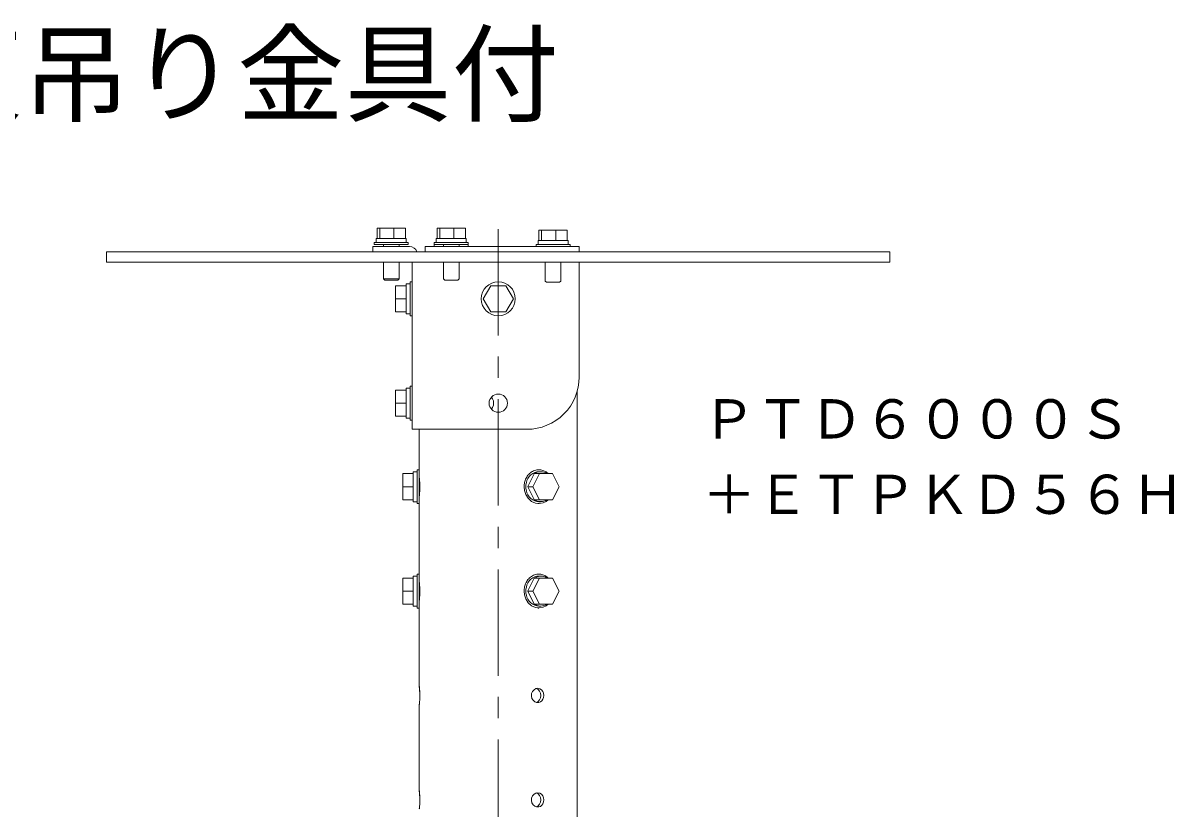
# Model space of a CAD drawing. Units: millimetres, scale not verified. Extents: x -63 to 62, y -56 to 57.
# Drawn here: x 16.42 to 59.34, y 27.47 to 56.8 of the extents above; entities that cross this region are included whole.
import ezdxf
from ezdxf.enums import TextEntityAlignment as Align

# ---------------------------------------------------------------- set-up
doc = ezdxf.new("R2010")
doc.units = ezdxf.units.MM
doc.header["$LTSCALE"] = 0.125
doc.linetypes.add('USER2', pattern=[50.8, 31.75, -6.35, 6.35, -6.35])
doc.layers.add('0-3_MOJI1', color=7, linetype='Continuous')
doc.layers.add('0-6_TOUROKU', color=7, linetype='Continuous')
doc.layers.add('0-8_S1', color=1, linetype='Continuous', lineweight=18)
doc.styles.add('ＭＳ ゴシック', font='')
doc.styles.get('ＭＳ ゴシック').set_extended_font_data('MS Gothic')

msp = doc.modelspace()

# ---------------------------------------------------------------- linework, layer by layer
at = {"layer": '0-8_S1'}
for p, q in [((29.6193, 49.15), (29.717, 49.15)), ((29.6193, 49.15), (29.6193, 48.7604)), ((29.717, 49.15), (30.2453, 49.15)), ((29.717, 48.7604), (29.717, 49.15)), ((30.2453, 49.15), (30.6761, 49.15)), ((30.6761, 48.7604), (30.6761, 49.15)), ((31.8593, 49.15), (31.9569, 49.15)), ((31.8593, 49.15), (31.8593, 48.7604)), ((31.9569, 49.15), (32.4853, 49.15)), ((31.9569, 48.7604), (31.9569, 49.15)), ((32.4853, 49.15), (32.916, 49.15)), ((32.916, 48.7604), (32.916, 49.15)), ((35.6575, 49.072), (35.7551, 49.072)), ((35.6575, 49.072), (35.6575, 48.6825)), ((35.7551, 49.072), (36.2835, 49.072)), ((35.7551, 48.6825), (35.7551, 49.072)), ((36.2835, 49.072), (36.7142, 49.072)), ((36.7142, 48.6825), (36.7142, 49.072)), ((29.7213, 48.7604), (29.717, 48.7604)), ((29.7213, 48.7604), (30.241, 48.7604)), ((29.8555, 48.4585), (29.8555, 48.5364)), ((30.2453, 48.7604), (30.241, 48.7604)), ((30.2489, 48.7604), (30.6725, 48.7604)), ((30.4399, 48.5364), (30.4399, 48.4585)), ((30.6761, 48.7604), (30.6725, 48.7604)), ((30.6761, 48.7604), (30.7077, 48.7604)), ((30.7077, 48.7604), (30.7077, 48.6143)), ((31.7546, 48.4585), (31.7546, 48.5364)), ((31.9613, 48.7604), (31.9569, 48.7604)), ((31.9613, 48.7604), (32.4809, 48.7604)), ((32.0955, 48.4585), (32.0955, 48.5364)), ((32.4853, 48.7604), (32.4809, 48.7604)), ((32.4888, 48.7604), (32.9125, 48.7604)), ((32.6798, 48.5364), (32.6798, 48.4585)), ((32.916, 48.7604), (32.9125, 48.7604)), ((32.916, 48.7604), (32.9476, 48.7604)), ((32.9476, 48.7604), (32.9476, 48.6143)), ((33.0207, 48.5364), (33.0207, 48.4585)), ((35.7594, 48.6825), (35.7551, 48.6825)), ((35.7594, 48.6825), (36.2791, 48.6825)), ((36.2835, 48.6825), (36.2791, 48.6825)), ((36.287, 48.6825), (36.7107, 48.6825)), ((36.7142, 48.6825), (36.7107, 48.6825)), ((36.7142, 48.6825), (36.7458, 48.6825)), ((36.7458, 48.6825), (36.7458, 48.5364)), ((36.8189, 48.5364), (36.8189, 48.4585)), ((21.4801, 48.2637), (19.5323, 48.2637)), ((19.5323, 48.2637), (19.5323, 47.8742)), ((46.8013, 48.2637), (21.4801, 48.2637)), ((29.466, 48.4585), (29.466, 48.2637)), ((31.7059, 48.4585), (31.4138, 48.4585)), ((31.4138, 48.4585), (31.4138, 48.2637)), ((36.8676, 48.4585), (31.7059, 48.4585)), ((37.1597, 48.4585), (36.8676, 48.4585)), ((37.1597, 48.2637), (37.1597, 48.4585)), ((48.7491, 48.2637), (46.8013, 48.2637)), ((48.7491, 47.8742), (48.7491, 48.2637)), ((19.5323, 47.8742), (21.4801, 47.8742)), ((21.4801, 47.8742), (46.8013, 47.8742)), ((29.8555, 47.2509), (29.8555, 47.8742)), ((30.4399, 47.8742), (30.4399, 47.2509)), ((30.9268, 47.8742), (30.9268, 41.6412)), ((32.0955, 47.2509), (32.0955, 47.8742)), ((32.6798, 47.8742), (32.6798, 47.2509)), ((35.8937, 47.173), (35.8937, 47.8742)), ((36.478, 47.8742), (36.478, 47.173)), ((37.1597, 47.8742), (37.1597, 43.589)), ((46.8013, 47.8742), (48.7491, 47.8742)), ((29.9042, 47.2022), (29.8555, 47.2509)), ((30.4399, 47.2509), (29.8555, 47.2509)), ((30.4399, 47.2509), (30.3912, 47.2022)), ((32.1442, 47.2022), (32.0955, 47.2509)), ((32.6798, 47.2509), (32.6311, 47.2022)), ((29.9042, 47.2022), (30.3912, 47.2022)), ((30.7028, 46.9977), (30.3133, 46.9977)), ((30.7028, 47.0707), (30.8489, 47.0707)), ((30.7028, 46.9976), (30.7028, 47.0707)), ((30.7028, 46.9977), (30.7028, 46.9937)), ((30.7028, 46.5147), (30.7028, 46.9937)), ((30.8489, 47.1437), (30.9268, 47.1437)), ((30.8489, 45.8777), (30.8489, 47.1437)), ((32.1442, 47.2022), (32.6311, 47.2022)), ((33.8595, 46.9976), (33.5784, 46.5107)), ((34.4218, 46.9977), (33.8595, 46.9976)), ((34.7029, 46.5107), (34.4218, 46.9977)), ((35.9424, 47.1243), (35.8937, 47.173)), ((35.9424, 47.1243), (36.4293, 47.1243)), ((36.478, 47.173), (36.4293, 47.1243)), ((30.7028, 46.5107), (30.7028, 46.5067)), ((30.7028, 46.0278), (30.7028, 46.5067)), ((33.5784, 46.5107), (33.8595, 46.0237)), ((34.4218, 46.0238), (34.7029, 46.5107)), ((30.7028, 46.0278), (30.7028, 46.0238)), ((33.8595, 46.0237), (34.4218, 46.0238)), ((30.9268, 45.8777), (30.8489, 45.8777)), ((30.7028, 43.1021), (30.3133, 43.1021)), ((30.7028, 43.1751), (30.8489, 43.1751)), ((30.7028, 43.1021), (30.7028, 43.1751)), ((30.7028, 43.1021), (30.7028, 43.0981)), ((30.7028, 42.6191), (30.7028, 43.0981)), ((30.8489, 43.2482), (30.9268, 43.2482)), ((30.8489, 41.9821), (30.8489, 43.2482)), ((37.0867, 43.0606), (37.0867, 26.8381)), ((30.7028, 42.6151), (30.7028, 42.6111)), ((30.7028, 42.1322), (30.7028, 42.6111)), ((30.7028, 42.1322), (30.7028, 42.1282)), ((30.9268, 41.9821), (30.8489, 41.9821)), ((35.2119, 41.6412), (30.9268, 41.6412)), ((31.1946, 39.8395), (31.1946, 41.6412)), ((30.9686, 39.9856), (30.5791, 39.9856)), ((30.9686, 40.0587), (31.1147, 40.0587)), ((30.9686, 39.9856), (30.9686, 40.0587)), ((30.9686, 39.9856), (30.9686, 39.9816)), ((30.9686, 39.5026), (30.9686, 39.9816)), ((31.1147, 40.1317), (31.1926, 40.1317)), ((31.1147, 38.8656), (31.1147, 40.1317)), ((31.1926, 40.1317), (31.1926, 38.8656)), ((35.2417, 39.5027), (35.4812, 39.9816)), ((35.678, 39.9856), (35.4345, 39.4987)), ((35.4812, 39.9816), (35.4832, 39.9856)), ((35.4832, 39.9856), (35.678, 39.9856)), ((35.6147, 40.1317), (35.6536, 40.1317)), ((35.6536, 40.0587), (35.7267, 40.0587)), ((36.1649, 39.9856), (35.678, 39.9856)), ((36.4084, 39.4987), (36.1649, 39.9856)), ((30.9686, 39.4987), (30.9686, 39.4947)), ((30.9686, 39.0157), (30.9686, 39.4947)), ((31.1926, 39.7908), (31.1999, 39.7908)), ((35.2397, 39.4987), (35.2417, 39.5027)), ((35.2417, 39.4947), (35.2397, 39.4987)), ((35.2397, 39.4987), (35.4345, 39.4987)), ((35.4812, 39.0157), (35.2417, 39.4947)), ((35.4345, 39.4987), (35.678, 39.0117)), ((36.1649, 39.0117), (36.4084, 39.4987)), ((31.1999, 39.2065), (31.1926, 39.2065)), ((31.1946, 35.944), (31.1946, 39.1578)), ((30.9686, 39.0157), (30.9686, 39.0117)), ((30.9686, 38.9387), (30.9686, 39.0117)), ((31.1147, 38.9387), (30.9686, 38.9387)), ((31.1926, 38.8656), (31.1147, 38.8656)), ((35.4832, 39.0117), (35.4812, 39.0157)), ((35.678, 39.0117), (35.4832, 39.0117)), ((35.6536, 38.8656), (35.6147, 38.8656)), ((35.7267, 38.9387), (35.6536, 38.9387)), ((35.678, 39.0117), (36.1649, 39.0117)), ((30.9686, 36.0901), (30.5791, 36.0901)), ((30.9686, 36.1631), (31.1147, 36.1631)), ((30.9686, 36.09), (30.9686, 36.1631)), ((30.9686, 36.0901), (30.9686, 36.0861)), ((30.9686, 35.6071), (30.9686, 36.0861)), ((31.1147, 36.2361), (31.1926, 36.2361)), ((31.1147, 34.9701), (31.1147, 36.2361)), ((31.1926, 36.2361), (31.1926, 34.9701)), ((35.2417, 35.6071), (35.4812, 36.0861)), ((35.4812, 36.0861), (35.4832, 36.09)), ((35.4832, 36.09), (35.678, 36.09)), ((35.6147, 36.2361), (35.6536, 36.2361)), ((35.6536, 36.1631), (35.7267, 36.1631)), ((36.1649, 36.0901), (35.678, 36.09)), ((36.4084, 35.6031), (36.1649, 36.0901)), ((31.1926, 35.8953), (31.1999, 35.8953)), ((30.9686, 35.6031), (30.9686, 35.5991)), ((30.9686, 35.1202), (30.9686, 35.5991)), ((31.1999, 35.3109), (31.1926, 35.3109)), ((31.1946, 32.0484), (31.1946, 35.2623)), ((35.2397, 35.6031), (35.2417, 35.6071)), ((35.2417, 35.5991), (35.2397, 35.6031)), ((35.2397, 35.6031), (35.4345, 35.6031)), ((35.4812, 35.1202), (35.2417, 35.5991)), ((36.1649, 35.1162), (36.4084, 35.6031)), ((30.9686, 35.1202), (30.9686, 35.1162)), ((30.9686, 35.0431), (30.9686, 35.1162)), ((31.1147, 35.0431), (30.9686, 35.0431)), ((31.1926, 34.9701), (31.1147, 34.9701)), ((35.4832, 35.1161), (35.4812, 35.1202)), ((35.678, 35.1161), (35.4832, 35.1161)), ((35.6536, 34.9701), (35.6147, 34.9701)), ((35.7267, 35.0431), (35.6536, 35.0431)), ((35.678, 35.1161), (36.1649, 35.1162)), ((31.1946, 28.1528), (31.1946, 31.3667))]:
    msp.add_line(p, q, dxfattribs=at)
at = {"layer": '0-8_S1', "linetype": 'USER2'}
msp.add_line((34.1407, 49.1133), (34.1407, 24.5261), dxfattribs=at)
at = {"layer": '0-8_S1'}
for points in [[(30.2489, 48.7604), (30.2453, 48.7604), (30.2453, 49.15)], [(32.4888, 48.7604), (32.4853, 48.7604), (32.4853, 49.15)], [(36.287, 48.6825), (36.2835, 48.6825), (36.2835, 49.072)], [(29.5877, 48.6143), (29.5877, 48.7604), (29.7162, 48.7604)], [(31.8277, 48.6143), (31.8277, 48.7604), (31.9561, 48.7604)], [(35.5528, 48.4585), (35.5528, 48.5364), (36.8189, 48.5364)], [(35.6259, 48.5364), (35.6259, 48.6825), (35.7543, 48.6825)], [(30.8294, 48.4585), (29.7581, 48.4585), (29.466, 48.4585)], [(30.7028, 46.0238), (30.3133, 46.0238), (30.3133, 46.5107), (30.3133, 46.9977)], [(30.7028, 46.5147), (30.7028, 46.5107), (30.3133, 46.5107)], [(30.7028, 46.5147), (30.7028, 46.5147), (30.7028, 46.5147)], [(30.8489, 45.9507), (30.7028, 45.9507), (30.7028, 46.0238)], [(30.7028, 42.1282), (30.3133, 42.1282), (30.3133, 42.6151), (30.3133, 43.1021)], [(30.7028, 42.6191), (30.7028, 42.6151), (30.3133, 42.6151)], [(33.8839, 42.3909), (33.9298, 42.4584), (33.9584, 42.5344), (33.9682, 42.6151), (33.9583, 42.6966), (33.9296, 42.7724), (33.8839, 42.8393)], [(30.8489, 42.0551), (30.7028, 42.0551), (30.7028, 42.1282)], [(30.9686, 39.0117), (30.5791, 39.0117), (30.5791, 39.4987), (30.5791, 39.9856)], [(36.004, 39.9856), (35.9852, 40.0029), (35.9661, 40.0188), (35.947, 40.0335), (35.9278, 40.0469), (35.8991, 40.0646), (35.8685, 40.0805), (35.8361, 40.0946), (35.8022, 40.1066), (35.767, 40.1164), (35.7305, 40.1237), (35.6931, 40.1283), (35.6548, 40.1302), (35.6159, 40.1289), (35.5765, 40.1245), (35.5369, 40.1166), (35.4972, 40.1051), (35.4577, 40.0897), (35.4184, 40.0704), (35.3795, 40.0469), (35.3426, 40.0199), (35.3086, 39.9903), (35.2774, 39.9584), (35.2489, 39.9244), (35.2232, 39.8887), (35.2002, 39.8515), (35.1798, 39.8132), (35.162, 39.7739), (35.1467, 39.7341), (35.1339, 39.694), (35.1235, 39.6538), (35.1155, 39.6139), (35.1099, 39.5745), (35.1065, 39.536), (35.1054, 39.4987), (35.1213, 39.3536), (35.1705, 39.2037), (35.2558, 39.0643), (35.3795, 38.9505), (35.527, 38.8833)], [(35.6536, 38.9387), (35.5754, 38.9464), (35.4981, 38.9692), (35.4241, 39.0064), (35.3558, 39.0572), (35.2956, 39.121), (35.2472, 39.1934), (35.2114, 39.27), (35.187, 39.3481), (35.1731, 39.4252), (35.1687, 39.4987), (35.1731, 39.5721), (35.187, 39.6493), (35.2114, 39.7274), (35.2473, 39.804), (35.2956, 39.8764), (35.3558, 39.9401), (35.4241, 39.9909), (35.498, 40.0281), (35.5754, 40.0509), (35.6536, 40.0587)], [(35.9662, 39.9856), (35.8858, 40.0268), (35.7935, 40.0518), (35.6935, 40.0562), (35.5899, 40.0356), (35.4872, 39.9856)], [(30.9686, 39.5026), (30.9686, 39.4987), (30.5791, 39.4987)], [(31.2024, 39.2328), (31.1983, 39.1896), (31.1956, 39.1643), (31.1948, 39.1581), (31.1962, 39.172), (31.1999, 39.2073), (31.2046, 39.2618), (31.2093, 39.3314), (31.213, 39.4117), (31.2144, 39.4987), (31.2115, 39.6276), (31.2049, 39.7367), (31.1981, 39.8119), (31.1946, 39.8395)], [(35.4872, 39.0117), (35.59, 38.9617), (35.6935, 38.9411), (35.7935, 38.9455), (35.8858, 38.9705), (35.9662, 39.0117)], [(35.527, 38.8833), (35.674, 38.8677), (35.8109, 38.8935), (35.9278, 38.9505), (36.0039, 39.0117)], [(30.9686, 35.1162), (30.5791, 35.1162), (30.5791, 35.6031), (30.5791, 36.0901)], [(36.004, 36.09), (35.9852, 36.1073), (35.9661, 36.1232), (35.947, 36.1379), (35.9278, 36.1513), (35.8991, 36.169), (35.8685, 36.185), (35.8361, 36.199), (35.8022, 36.2111), (35.767, 36.2208), (35.7305, 36.2281), (35.6931, 36.2328), (35.6548, 36.2346), (35.6159, 36.2333), (35.5765, 36.2289), (35.5369, 36.221), (35.4972, 36.2095), (35.4577, 36.1942), (35.4184, 36.1748), (35.3795, 36.1513), (35.3426, 36.1243), (35.3086, 36.0947), (35.2774, 36.0628), (35.2489, 36.0289), (35.2232, 35.9931), (35.2002, 35.956), (35.1798, 35.9176), (35.162, 35.8784), (35.1467, 35.8385), (35.1339, 35.7984), (35.1235, 35.7582), (35.1155, 35.7183), (35.1099, 35.679), (35.1065, 35.6405), (35.1054, 35.6031), (35.1213, 35.458), (35.1705, 35.3081), (35.2558, 35.1687), (35.3795, 35.0549), (35.527, 34.9878)], [(35.6536, 35.0431), (35.5754, 35.0509), (35.4981, 35.0737), (35.4241, 35.1108), (35.3558, 35.1616), (35.2956, 35.2254), (35.2472, 35.2978), (35.2114, 35.3744), (35.187, 35.4526), (35.1731, 35.5297), (35.1687, 35.6031), (35.1731, 35.6766), (35.187, 35.7537), (35.2114, 35.8319), (35.2473, 35.9084), (35.2956, 35.9808), (35.3558, 36.0445), (35.4241, 36.0953), (35.498, 36.1325), (35.5754, 36.1553), (35.6536, 36.1631)], [(35.678, 36.09), (35.4345, 35.6031), (35.678, 35.1161)], [(35.9662, 36.0901), (35.8858, 36.1313), (35.7935, 36.1563), (35.6935, 36.1607), (35.59, 36.1401), (35.4872, 36.09)], [(31.2024, 35.3373), (31.1983, 35.294), (31.1956, 35.2688), (31.1948, 35.2626), (31.1962, 35.2764), (31.1999, 35.3117), (31.2046, 35.3662), (31.2093, 35.4358), (31.213, 35.5162), (31.2144, 35.6031), (31.2115, 35.7321), (31.2049, 35.8411), (31.1981, 35.9163), (31.1946, 35.944)], [(30.9686, 35.6071), (30.9686, 35.6031), (30.5791, 35.6031)], [(35.4872, 35.1161), (35.59, 35.0661), (35.6935, 35.0455), (35.7935, 35.0499), (35.8858, 35.075), (35.9662, 35.1162)], [(35.527, 34.9878), (35.674, 34.9722), (35.8109, 34.9979), (35.9278, 35.0549), (36.0039, 35.1162)], [(31.2024, 31.4417), (31.1983, 31.3985), (31.1956, 31.3732), (31.1948, 31.367), (31.1962, 31.3808), (31.1999, 31.4161), (31.2046, 31.4706), (31.2093, 31.5402), (31.213, 31.6206), (31.2144, 31.7075), (31.2111, 31.8406), (31.2039, 31.9523), (31.1971, 32.0267), (31.1947, 32.0478), (31.2039, 31.9564), (31.2141, 31.748)], [(35.5573, 31.9674), (35.628, 31.9305), (35.6814, 31.8702), (35.7152, 31.7935), (35.727, 31.7075), (35.7147, 31.6193), (35.6799, 31.5426), (35.6263, 31.4834), (35.5573, 31.4476)], [(31.2024, 27.5461), (31.1983, 27.5029), (31.1956, 27.4776), (31.1948, 27.4714), (31.1962, 27.4853), (31.1999, 27.5205), (31.2046, 27.5751), (31.2093, 27.6446), (31.213, 27.725), (31.2144, 27.812), (31.2111, 27.945), (31.2039, 28.0567), (31.1971, 28.1311), (31.1947, 28.1523), (31.2039, 28.0608), (31.2141, 27.8524)], [(35.5573, 28.0719), (35.628, 28.0349), (35.6814, 27.9746), (35.7152, 27.898), (35.727, 27.812), (35.7147, 27.7237), (35.6799, 27.647), (35.6263, 27.5878), (35.5573, 27.5521)]]:
    msp.add_lwpolyline(points, dxfattribs=at)
for points in [[(30.7807, 48.6143), (30.7807, 48.5364), (29.5147, 48.5364), (29.5147, 48.6143)], [(33.0207, 48.6143), (33.0207, 48.5364), (31.7546, 48.5364), (31.7546, 48.6143)], [(35.8395, 31.7075), (35.8291, 31.7885), (35.7997, 31.8604), (35.7539, 31.9186), (35.6944, 31.9583), (35.6193, 31.9748), (35.5437, 31.9622), (35.4746, 31.9231), (35.419, 31.8602), (35.3838, 31.7763), (35.3769, 31.6855), (35.3972, 31.6003), (35.4403, 31.5272), (35.5016, 31.4727), (35.5763, 31.4432), (35.6475, 31.4425), (35.7107, 31.4653), (35.7638, 31.5074), (35.8044, 31.5647), (35.8304, 31.6328)], [(35.8395, 27.812), (35.8291, 27.8929), (35.7997, 27.9648), (35.7539, 28.023), (35.6944, 28.0627), (35.6193, 28.0792), (35.5437, 28.0666), (35.4746, 28.0275), (35.419, 27.9647), (35.3838, 27.8807), (35.3769, 27.7899), (35.3972, 27.7047), (35.4403, 27.6316), (35.5016, 27.5771), (35.5763, 27.5476), (35.6475, 27.5469), (35.7107, 27.5697), (35.7638, 27.6119), (35.8044, 27.6691), (35.8304, 27.7372)]]:
    msp.add_lwpolyline(points, close=True, dxfattribs=at)
for centre, radius in [((34.1407, 46.5107), 0.633), ((34.1407, 42.6151), 0.3409)]:
    msp.add_circle(centre, radius, dxfattribs=at)
for centre, radius, start, end in [((30.8294, 48.1663), 0.2922, 19.46138, 90.00002), ((35.2119, 43.589), 1.9478, 270, 0.00004)]:
    msp.add_arc(centre, radius, start, end, dxfattribs=at)

# ---------------------------------------------------------------- texts
at = {"layer": '0-3_MOJI1', "style": 'ＭＳ ゴシック'}
msp.add_text('ＤＬＰ方式プロジェクター天吊り金具付', height=2.933, dxfattribs=at).set_placement((-35.6072, 52.5485), align=Align.BOTTOM_LEFT)
at = {"layer": '0-6_TOUROKU', "style": 'ＭＳ ゴシック'}
for s, p in [('ＰＴＤ６０００Ｓ', (41.7456, 40.8565)), ('＋ＥＴＰＫＤ５６Ｈ', (41.7492, 38.0412))]:
    msp.add_text(s, height=1.466, dxfattribs=at).set_placement(p, align=Align.BOTTOM_LEFT)

doc.saveas('drawing.dxf')
